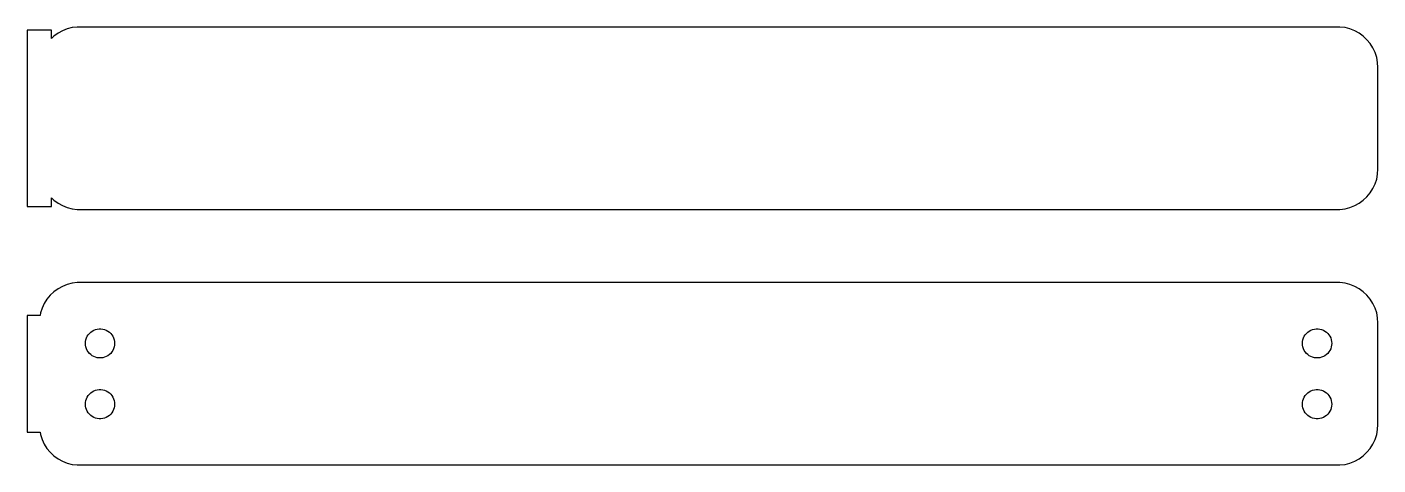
# Model space of a CAD drawing. Header units: metres. Extents: x -84 to 82, y 20 to 74.
import ezdxf

# ---------------------------------------------------------------- set-up
doc = ezdxf.new("R2010")
doc.units = ezdxf.units.M

msp = doc.modelspace()

# ---------------------------------------------------------------- linework, layer by layer
for p, q in [((-81, 73.8648), (-84, 73.8648)), ((-84, 73.8648), (-84, 52.1352)), ((-81, 72.8087), (-81, 73.8648)), ((-80.1791, 73.4716), (-80.6871, 73.1026)), ((-79.6289, 73.7741), (-80.1791, 73.4716)), ((-79.0451, 74.0053), (-79.6289, 73.7741)), ((-78.4369, 74.1614), (-79.0451, 74.0053)), ((-77.8139, 74.2401), (-78.4369, 74.1614)), ((77.8139, 74.2401), (-77.8139, 74.2401)), ((78.4369, 74.1614), (77.8139, 74.2401)), ((79.0451, 74.0053), (78.4369, 74.1614)), ((79.6289, 73.7741), (79.0451, 74.0053)), ((80.1791, 73.4716), (79.6289, 73.7741)), ((80.6871, 73.1026), (80.1791, 73.4716)), ((-80.6871, 73.1026), (-81, 72.8087)), ((81.1448, 72.6727), (80.6871, 73.1026)), ((81.5451, 72.1889), (81.1448, 72.6727)), ((81.8815, 71.6588), (81.5451, 72.1889)), ((82.1489, 71.0906), (81.8815, 71.6588)), ((82.3429, 70.4934), (82.1489, 71.0906)), ((82.4606, 69.8767), (82.3429, 70.4934)), ((82.5, 69.25), (82.4606, 69.8767)), ((82.5, 56.75), (82.5, 69.25)), ((82.4606, 56.1233), (82.5, 56.75)), ((82.1489, 54.9094), (82.3429, 55.5066)), ((82.3429, 55.5066), (82.4606, 56.1233)), ((80.6871, 52.8974), (81.1448, 53.3273)), ((81.1448, 53.3273), (81.5451, 53.8111)), ((81.5451, 53.8111), (81.8815, 54.3412)), ((81.8815, 54.3412), (82.1489, 54.9094)), ((-84, 52.1352), (-81, 52.1352)), ((-81, 52.1352), (-81, 53.1913)), ((-81, 53.1913), (-80.6871, 52.8974)), ((-80.6871, 52.8974), (-80.1791, 52.5284)), ((-80.1791, 52.5284), (-79.6289, 52.2259)), ((-79.6289, 52.2259), (-79.0451, 51.9947)), ((-79.0451, 51.9947), (-78.4369, 51.8386)), ((-78.4369, 51.8386), (-77.8139, 51.7599)), ((-77.8139, 51.7599), (77.8139, 51.7599)), ((77.8139, 51.7599), (78.4369, 51.8386)), ((78.4369, 51.8386), (79.0451, 51.9947)), ((79.0451, 51.9947), (79.6289, 52.2259)), ((79.6289, 52.2259), (80.1791, 52.5284)), ((80.1791, 52.5284), (80.6871, 52.8974)), ((-80.1791, 41.9716), (-80.6871, 41.6026)), ((-79.6289, 42.2741), (-80.1791, 41.9716)), ((-79.0451, 42.5053), (-79.6289, 42.2741)), ((-78.4369, 42.6614), (-79.0451, 42.5053)), ((-77.8139, 42.7401), (-78.4369, 42.6614)), ((77.8139, 42.7401), (-77.8139, 42.7401)), ((78.4369, 42.6614), (77.8139, 42.7401)), ((79.0451, 42.5053), (78.4369, 42.6614)), ((79.6289, 42.2741), (79.0451, 42.5053)), ((80.1791, 41.9716), (79.6289, 42.2741)), ((80.6871, 41.6026), (80.1791, 41.9716)), ((-81.8815, 40.1588), (-82.1489, 39.5906)), ((-81.5451, 40.6889), (-81.8815, 40.1588)), ((-81.1448, 41.1727), (-81.5451, 40.6889)), ((-80.6871, 41.6026), (-81.1448, 41.1727)), ((81.1448, 41.1727), (80.6871, 41.6026)), ((81.5451, 40.6889), (81.1448, 41.1727)), ((81.8815, 40.1588), (81.5451, 40.6889)), ((82.1489, 39.5906), (81.8815, 40.1588)), ((-82.4, 38.6942), (-84, 38.6942)), ((-84, 38.6942), (-84, 24.3058)), ((-82.3429, 38.9934), (-82.4, 38.6942)), ((-82.1489, 39.5906), (-82.3429, 38.9934)), ((82.3429, 38.9934), (82.1489, 39.5906)), ((82.4606, 38.3767), (82.3429, 38.9934)), ((82.5, 37.75), (82.4606, 38.3767)), ((-76.3121, 36.4822), (-76.1474, 36.6369)), ((-76.1474, 36.6369), (-75.9645, 36.7698)), ((-75.9645, 36.7698), (-75.7664, 36.8787)), ((-75.7664, 36.8787), (-75.5562, 36.9619)), ((-75.5562, 36.9619), (-75.3373, 37.0181)), ((-75.3373, 37.0181), (-75.113, 37.0464)), ((-75.113, 37.0464), (-74.887, 37.0464)), ((-74.887, 37.0464), (-74.6627, 37.0181)), ((-74.6627, 37.0181), (-74.4438, 36.9619)), ((-74.4438, 36.9619), (-74.2336, 36.8787)), ((-74.2336, 36.8787), (-74.0355, 36.7698)), ((-74.0355, 36.7698), (-73.8526, 36.6369)), ((-73.8526, 36.6369), (-73.6879, 36.4822)), ((73.6879, 36.4822), (73.8526, 36.6369)), ((73.8526, 36.6369), (74.0355, 36.7698)), ((74.0355, 36.7698), (74.2336, 36.8787)), ((74.2336, 36.8787), (74.4438, 36.9619)), ((74.4438, 36.9619), (74.6627, 37.0181)), ((74.6627, 37.0181), (74.887, 37.0464)), ((74.887, 37.0464), (75.113, 37.0464)), ((75.113, 37.0464), (75.3373, 37.0181)), ((75.3373, 37.0181), (75.5562, 36.9619)), ((75.5562, 36.9619), (75.7664, 36.8787)), ((75.7664, 36.8787), (75.9645, 36.7698)), ((75.9645, 36.7698), (76.1474, 36.6369)), ((76.1474, 36.6369), (76.3121, 36.4822)), ((82.5, 25.25), (82.5, 37.75)), ((-76.8, 35.25), (-76.7858, 35.4756)), ((-76.7858, 35.0244), (-76.8, 35.25)), ((-76.7858, 35.4756), (-76.7434, 35.6976)), ((-76.7434, 34.8024), (-76.7858, 35.0244)), ((-76.7434, 35.6976), (-76.6736, 35.9126)), ((-76.6736, 35.9126), (-76.5773, 36.1171)), ((-76.5773, 36.1171), (-76.4562, 36.308)), ((-76.4562, 36.308), (-76.3121, 36.4822)), ((-73.6879, 36.4822), (-73.5438, 36.308)), ((-73.5438, 36.308), (-73.4226, 36.1171)), ((-73.4226, 36.1171), (-73.3264, 35.9126)), ((-73.3264, 35.9126), (-73.2565, 35.6976)), ((-73.2565, 35.6976), (-73.2142, 35.4756)), ((-73.2142, 35.0244), (-73.2565, 34.8024)), ((-73.2142, 35.4756), (-73.2, 35.25)), ((-73.2, 35.25), (-73.2142, 35.0244)), ((73.2, 35.25), (73.2142, 35.4756)), ((73.2142, 35.0244), (73.2, 35.25)), ((73.2142, 35.4756), (73.2565, 35.6976)), ((73.2565, 34.8024), (73.2142, 35.0244)), ((73.2565, 35.6976), (73.3264, 35.9126)), ((73.3264, 35.9126), (73.4226, 36.1171)), ((73.4226, 36.1171), (73.5438, 36.308)), ((73.5438, 36.308), (73.6879, 36.4822)), ((76.3121, 36.4822), (76.4562, 36.308)), ((76.4562, 36.308), (76.5773, 36.1171)), ((76.5773, 36.1171), (76.6736, 35.9126)), ((76.6736, 35.9126), (76.7434, 35.6976)), ((76.7434, 35.6976), (76.7858, 35.4756)), ((76.7858, 35.0244), (76.7434, 34.8024)), ((76.7858, 35.4756), (76.8, 35.25)), ((76.8, 35.25), (76.7858, 35.0244)), ((-76.6736, 34.5874), (-76.7434, 34.8024)), ((-76.5773, 34.3828), (-76.6736, 34.5874)), ((-76.4562, 34.192), (-76.5773, 34.3828)), ((-76.3121, 34.0178), (-76.4562, 34.192)), ((-76.1474, 33.8631), (-76.3121, 34.0178)), ((-75.9645, 33.7302), (-76.1474, 33.8631)), ((-75.7664, 33.6213), (-75.9645, 33.7302)), ((-75.5562, 33.5381), (-75.7664, 33.6213)), ((-75.3373, 33.4819), (-75.5562, 33.5381)), ((-75.113, 33.4536), (-75.3373, 33.4819)), ((-74.887, 33.4536), (-75.113, 33.4536)), ((-74.6627, 33.4819), (-74.887, 33.4536)), ((-74.4438, 33.5381), (-74.6627, 33.4819)), ((-74.2336, 33.6213), (-74.4438, 33.5381)), ((-74.0355, 33.7302), (-74.2336, 33.6213)), ((-73.8526, 33.8631), (-74.0355, 33.7302)), ((-73.6879, 34.0178), (-73.8526, 33.8631)), ((-73.5438, 34.192), (-73.6879, 34.0178)), ((-73.4226, 34.3828), (-73.5438, 34.192)), ((-73.3264, 34.5874), (-73.4226, 34.3828)), ((-73.2565, 34.8024), (-73.3264, 34.5874)), ((73.3264, 34.5874), (73.2565, 34.8024)), ((73.4226, 34.3828), (73.3264, 34.5874)), ((73.5438, 34.192), (73.4226, 34.3828)), ((73.6879, 34.0178), (73.5438, 34.192)), ((73.8526, 33.8631), (73.6879, 34.0178)), ((74.0355, 33.7302), (73.8526, 33.8631)), ((74.2336, 33.6213), (74.0355, 33.7302)), ((74.4438, 33.5381), (74.2336, 33.6213)), ((74.6627, 33.4819), (74.4438, 33.5381)), ((74.887, 33.4536), (74.6627, 33.4819)), ((75.113, 33.4536), (74.887, 33.4536)), ((75.3373, 33.4819), (75.113, 33.4536)), ((75.5562, 33.5381), (75.3373, 33.4819)), ((75.7664, 33.6213), (75.5562, 33.5381)), ((75.9645, 33.7302), (75.7664, 33.6213)), ((76.1474, 33.8631), (75.9645, 33.7302)), ((76.3121, 34.0178), (76.1474, 33.8631)), ((76.4562, 34.192), (76.3121, 34.0178)), ((76.5773, 34.3828), (76.4562, 34.192)), ((76.6736, 34.5874), (76.5773, 34.3828)), ((76.7434, 34.8024), (76.6736, 34.5874)), ((-76.7434, 28.1976), (-76.6736, 28.4126)), ((-76.6736, 28.4126), (-76.5773, 28.6172)), ((-76.5773, 28.6172), (-76.4562, 28.808)), ((-76.4562, 28.808), (-76.3121, 28.9822)), ((-76.3121, 28.9822), (-76.1474, 29.1369)), ((-76.1474, 29.1369), (-75.9645, 29.2698)), ((-75.9645, 29.2698), (-75.7664, 29.3787)), ((-75.7664, 29.3787), (-75.5562, 29.4619)), ((-75.5562, 29.4619), (-75.3373, 29.5181)), ((-75.3373, 29.5181), (-75.113, 29.5464)), ((-75.113, 29.5464), (-74.887, 29.5464)), ((-74.887, 29.5464), (-74.6627, 29.5181)), ((-74.6627, 29.5181), (-74.4438, 29.4619)), ((-74.4438, 29.4619), (-74.2336, 29.3787)), ((-74.2336, 29.3787), (-74.0355, 29.2698)), ((-74.0355, 29.2698), (-73.8526, 29.1369)), ((-73.8526, 29.1369), (-73.6879, 28.9822)), ((-73.6879, 28.9822), (-73.5438, 28.808)), ((-73.5438, 28.808), (-73.4226, 28.6172)), ((-73.4226, 28.6172), (-73.3264, 28.4126)), ((-73.3264, 28.4126), (-73.2565, 28.1976)), ((73.2565, 28.1976), (73.3264, 28.4126)), ((73.3264, 28.4126), (73.4226, 28.6172)), ((73.4226, 28.6172), (73.5438, 28.808)), ((73.5438, 28.808), (73.6879, 28.9822)), ((73.6879, 28.9822), (73.8526, 29.1369)), ((73.8526, 29.1369), (74.0355, 29.2698)), ((74.0355, 29.2698), (74.2336, 29.3787)), ((74.2336, 29.3787), (74.4438, 29.4619)), ((74.4438, 29.4619), (74.6627, 29.5181)), ((74.6627, 29.5181), (74.887, 29.5464)), ((74.887, 29.5464), (75.113, 29.5464)), ((75.113, 29.5464), (75.3373, 29.5181)), ((75.3373, 29.5181), (75.5562, 29.4619)), ((75.5562, 29.4619), (75.7664, 29.3787)), ((75.7664, 29.3787), (75.9645, 29.2698)), ((75.9645, 29.2698), (76.1474, 29.1369)), ((76.1474, 29.1369), (76.3121, 28.9822)), ((76.3121, 28.9822), (76.4562, 28.808)), ((76.4562, 28.808), (76.5773, 28.6172)), ((76.5773, 28.6172), (76.6736, 28.4126)), ((76.6736, 28.4126), (76.7434, 28.1976)), ((-76.8, 27.75), (-76.7858, 27.9756)), ((-76.7858, 27.5244), (-76.8, 27.75)), ((-76.7858, 27.9756), (-76.7434, 28.1976)), ((-76.7434, 27.3024), (-76.7858, 27.5244)), ((-76.6736, 27.0874), (-76.7434, 27.3024)), ((-76.5773, 26.8829), (-76.6736, 27.0874)), ((-76.4562, 26.692), (-76.5773, 26.8829)), ((-76.3121, 26.5178), (-76.4562, 26.692)), ((-73.5438, 26.692), (-73.6879, 26.5178)), ((-73.4226, 26.8829), (-73.5438, 26.692)), ((-73.3264, 27.0874), (-73.4226, 26.8829)), ((-73.2565, 27.3024), (-73.3264, 27.0874)), ((-73.2565, 28.1976), (-73.2142, 27.9756)), ((-73.2142, 27.5244), (-73.2565, 27.3024)), ((-73.2142, 27.9756), (-73.2, 27.75)), ((-73.2, 27.75), (-73.2142, 27.5244)), ((73.2, 27.75), (73.2142, 27.9756)), ((73.2142, 27.5244), (73.2, 27.75)), ((73.2142, 27.9756), (73.2565, 28.1976)), ((73.2565, 27.3024), (73.2142, 27.5244)), ((73.3264, 27.0874), (73.2565, 27.3024)), ((73.4226, 26.8829), (73.3264, 27.0874)), ((73.5438, 26.692), (73.4226, 26.8829)), ((73.6879, 26.5178), (73.5438, 26.692)), ((76.4562, 26.692), (76.3121, 26.5178)), ((76.5773, 26.8829), (76.4562, 26.692)), ((76.6736, 27.0874), (76.5773, 26.8829)), ((76.7434, 27.3024), (76.6736, 27.0874)), ((76.7434, 28.1976), (76.7858, 27.9756)), ((76.7858, 27.5244), (76.7434, 27.3024)), ((76.7858, 27.9756), (76.8, 27.75)), ((76.8, 27.75), (76.7858, 27.5244)), ((-76.1474, 26.3631), (-76.3121, 26.5178)), ((-75.9645, 26.2302), (-76.1474, 26.3631)), ((-75.7664, 26.1213), (-75.9645, 26.2302)), ((-75.5562, 26.0381), (-75.7664, 26.1213)), ((-75.3373, 25.9819), (-75.5562, 26.0381)), ((-75.113, 25.9536), (-75.3373, 25.9819)), ((-74.887, 25.9536), (-75.113, 25.9536)), ((-74.6627, 25.9819), (-74.887, 25.9536)), ((-74.4438, 26.0381), (-74.6627, 25.9819)), ((-74.2336, 26.1213), (-74.4438, 26.0381)), ((-74.0355, 26.2302), (-74.2336, 26.1213)), ((-73.8526, 26.3631), (-74.0355, 26.2302)), ((-73.6879, 26.5178), (-73.8526, 26.3631)), ((73.8526, 26.3631), (73.6879, 26.5178)), ((74.0355, 26.2302), (73.8526, 26.3631)), ((74.2336, 26.1213), (74.0355, 26.2302)), ((74.4438, 26.0381), (74.2336, 26.1213)), ((74.6627, 25.9819), (74.4438, 26.0381)), ((74.887, 25.9536), (74.6627, 25.9819)), ((75.113, 25.9536), (74.887, 25.9536)), ((75.3373, 25.9819), (75.113, 25.9536)), ((75.5562, 26.0381), (75.3373, 25.9819)), ((75.7664, 26.1213), (75.5562, 26.0381)), ((75.9645, 26.2302), (75.7664, 26.1213)), ((76.1474, 26.3631), (75.9645, 26.2302)), ((76.3121, 26.5178), (76.1474, 26.3631)), ((82.4606, 24.6233), (82.5, 25.25)), ((-84, 24.3058), (-82.4, 24.3058)), ((-82.4, 24.3058), (-82.3429, 24.0066)), ((-82.3429, 24.0066), (-82.1489, 23.4094)), ((-82.1489, 23.4094), (-81.8815, 22.8412)), ((81.8815, 22.8412), (82.1489, 23.4094)), ((82.1489, 23.4094), (82.3429, 24.0066)), ((82.3429, 24.0066), (82.4606, 24.6233)), ((-81.8815, 22.8412), (-81.5451, 22.3111)), ((-81.5451, 22.3111), (-81.1448, 21.8273)), ((-81.1448, 21.8273), (-80.6871, 21.3974)), ((80.6871, 21.3974), (81.1448, 21.8273)), ((81.1448, 21.8273), (81.5451, 22.3111)), ((81.5451, 22.3111), (81.8815, 22.8412)), ((-80.6871, 21.3974), (-80.1791, 21.0284)), ((-80.1791, 21.0284), (-79.6289, 20.7259)), ((-79.6289, 20.7259), (-79.0451, 20.4947)), ((-79.0451, 20.4947), (-78.4369, 20.3386)), ((-78.4369, 20.3386), (-77.8139, 20.2599)), ((-77.8139, 20.2599), (77.8139, 20.2599)), ((77.8139, 20.2599), (78.4369, 20.3386)), ((78.4369, 20.3386), (79.0451, 20.4947)), ((79.0451, 20.4947), (79.6289, 20.7259)), ((79.6289, 20.7259), (80.1791, 21.0284)), ((80.1791, 21.0284), (80.6871, 21.3974))]:
    msp.add_line(p, q)

doc.saveas('drawing.dxf')
